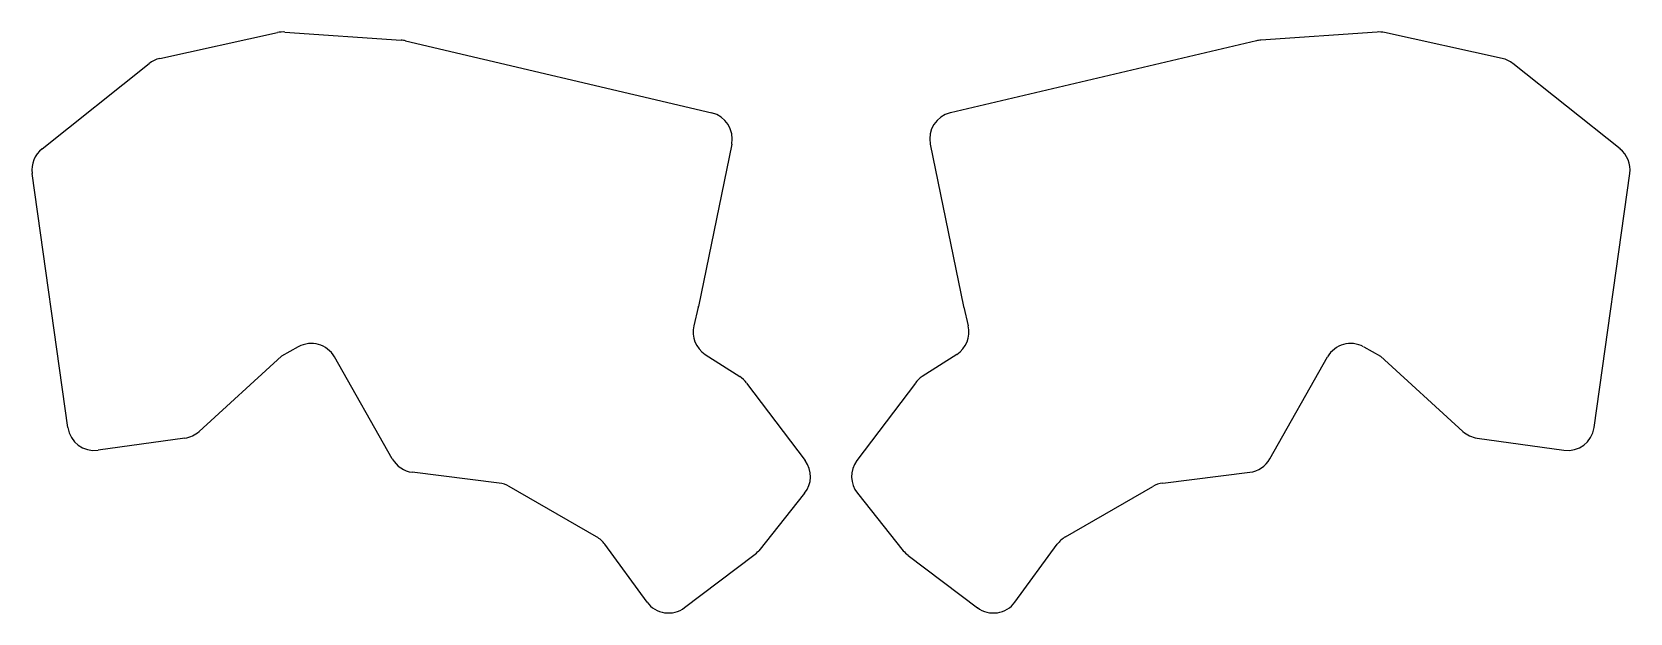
# Model space of a CAD drawing. Header units: millimetres. Extents: x 70 to 369, y -189 to -80.
import ezdxf

# ---------------------------------------------------------------- set-up
doc = ezdxf.new("R2010")
doc.units = ezdxf.units.MM

msp = doc.modelspace()

# ---------------------------------------------------------------- linework, layer by layer
for p, q in [((93.6, -85.38), (115.64, -80.54)), ((117.06, -80.43), (138.89, -81.96)), ((321.99, -80.43), (300.17, -81.96)), ((345.46, -85.38), (323.41, -80.54)), ((139.68, -82.08), (197.14, -95.58)), ((299.37, -82.08), (241.92, -95.58)), ((71.48, -102.33), (91.56, -86.35)), ((367.58, -102.33), (347.5, -86.35)), ((200.89, -101.45), (194.65, -131.88)), ((238.16, -101.45), (244.4, -131.88)), ((76.34, -154.61), (69.64, -106.94)), ((362.71, -154.61), (369.41, -106.94)), ((194.61, -132.05), (193.78, -135.53)), ((244.44, -132.05), (245.28, -135.53)), ((119.57, -139.47), (116.44, -141.22)), ((195.93, -140.9), (202.4, -145.06)), ((243.12, -140.9), (236.65, -145.06)), ((319.48, -139.47), (322.61, -141.22)), ((116.44, -141.22), (100.95, -155.32)), ((137.21, -160.49), (126.36, -141.37)), ((301.85, -160.49), (312.69, -141.37)), ((322.61, -141.22), (338.1, -155.32)), ((203.69, -146.26), (214.66, -160.81)), ((235.36, -146.26), (224.39, -160.81)), ((98.28, -156.58), (81.99, -158.87)), ((340.77, -156.58), (357.07, -158.87)), ((157.26, -165.02), (140.94, -162.99)), ((281.79, -165.02), (298.12, -162.99)), ((175.54, -175.12), (159.14, -165.65)), ((214.57, -166.94), (205.97, -177.71)), ((224.48, -166.94), (233.09, -177.71)), ((263.52, -175.12), (279.91, -165.65)), ((185.01, -187.35), (177.07, -176.5)), ((254.04, -187.35), (261.98, -176.5)), ((205.07, -178.58), (192.05, -188.39)), ((233.98, -178.58), (247, -188.39))]:
    msp.add_line(p, q)
for centre, start, end in [((116.71, -85.42), 86, 102.397), ((322.34, -85.42), 77.603, 94), ((138.54, -86.95), 76.7803, 86), ((300.52, -86.95), 94, 103.2197), ((94.67, -90.27), 102.397, 128.5071), ((344.38, -90.27), 51.4929, 77.603), ((195.99, -100.44), 348.4089, 76.7803), ((243.06, -100.44), 103.2197, 191.5911), ((74.59, -106.24), 128.5071, 188), ((364.46, -106.24), 352, 51.4929), ((189.75, -130.88), 346.4592, 348.4089), ((249.3, -130.88), 191.5911, 193.5408), ((198.64, -136.7), 166.4592, 237.2917), ((240.42, -136.7), 302.7083, 13.5408), ((122.01, -143.84), 29.5613, 119.1897), ((317.04, -143.84), 60.8103, 150.4387), ((199.7, -149.26), 37, 57.2917), ((239.35, -149.26), 122.7083, 143), ((81.29, -153.92), 188, 278), ((97.59, -151.63), 278, 312.3218), ((341.47, -151.63), 227.6782, 262), ((357.76, -153.92), 262, 352), ((141.56, -158.03), 209.5613, 262.8906), ((210.67, -163.82), 321.3584, 37), ((228.39, -163.82), 143, 218.6416), ((297.5, -158.03), 277.1094, 330.4387), ((156.64, -169.98), 60, 82.8906), ((282.41, -169.98), 97.1094, 120), ((173.04, -179.45), 36.1942, 60), ((266.02, -179.45), 120, 143.8058), ((202.06, -174.58), 307, 321.3584), ((236.99, -174.58), 218.6416, 233), ((189.04, -184.39), 216.1942, 307), ((250.01, -184.39), 233, 323.8058)]:
    msp.add_arc(centre, 5, start, end)

doc.saveas('drawing.dxf')
